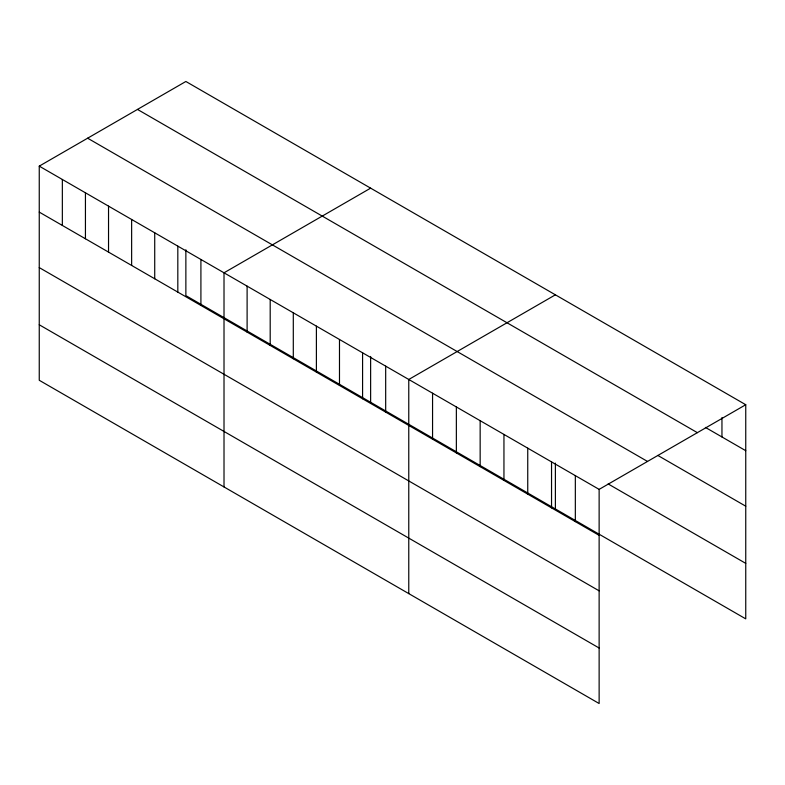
<?xml version="1.0" encoding="UTF-8"?>
<svg xmlns="http://www.w3.org/2000/svg" width="785" height="785" viewBox="0 0 785 785"><rect width="100%" height="100%" fill="white"/><g stroke="black" fill="none" stroke-linecap="round" stroke-linejoin="round"><path stroke-width="1.18" d="M39.25 166.135L599.132 489.379L599.132 703.517L39.25 380.274L39.25 166.135L185.868 81.483L745.75 404.726L745.75 618.865L185.868 295.621L185.868 249.777M370.628 188.155L224.01 272.807L224.01 486.945M555.387 294.826L408.769 379.479L408.769 593.617M599.132 489.379L745.75 404.726M705.401 427.403L745.75 450.698M137.483 109.419L697.365 432.663M657.81 455.428L745.75 506.197M87.635 138.199L647.517 461.443M608.149 483.933L745.75 563.375M39.25 212.107L599.132 535.35M39.25 267.597L599.132 590.84M39.25 324.774L599.132 648.017M721.955 417.6L721.955 436.96M575.336 475.641L575.336 521.613M555.387 463.121L555.387 508.965M551.541 461.904L551.541 507.875M527.746 448.166L527.746 494.138M503.95 434.429L503.95 480.4M480.155 420.691L480.155 466.653M456.36 406.954L456.36 452.916M432.564 393.216L432.564 439.178M385.68 366.144L385.68 412.105M370.628 356.449L370.628 402.293M362.582 352.808L362.582 398.78M339.483 339.473L339.483 385.445M316.394 326.138L316.394 372.11M293.296 312.803L293.296 358.774M270.197 299.468L270.197 345.439M247.108 286.142L247.108 332.104M200.911 259.472L200.911 305.443M177.822 246.137L177.822 292.108M154.724 232.802L154.724 278.773M131.635 219.466L131.635 265.438M108.536 206.131L108.536 252.103M85.437 192.796L85.437 238.768M62.349 179.471L62.349 225.432"/></g></svg>
